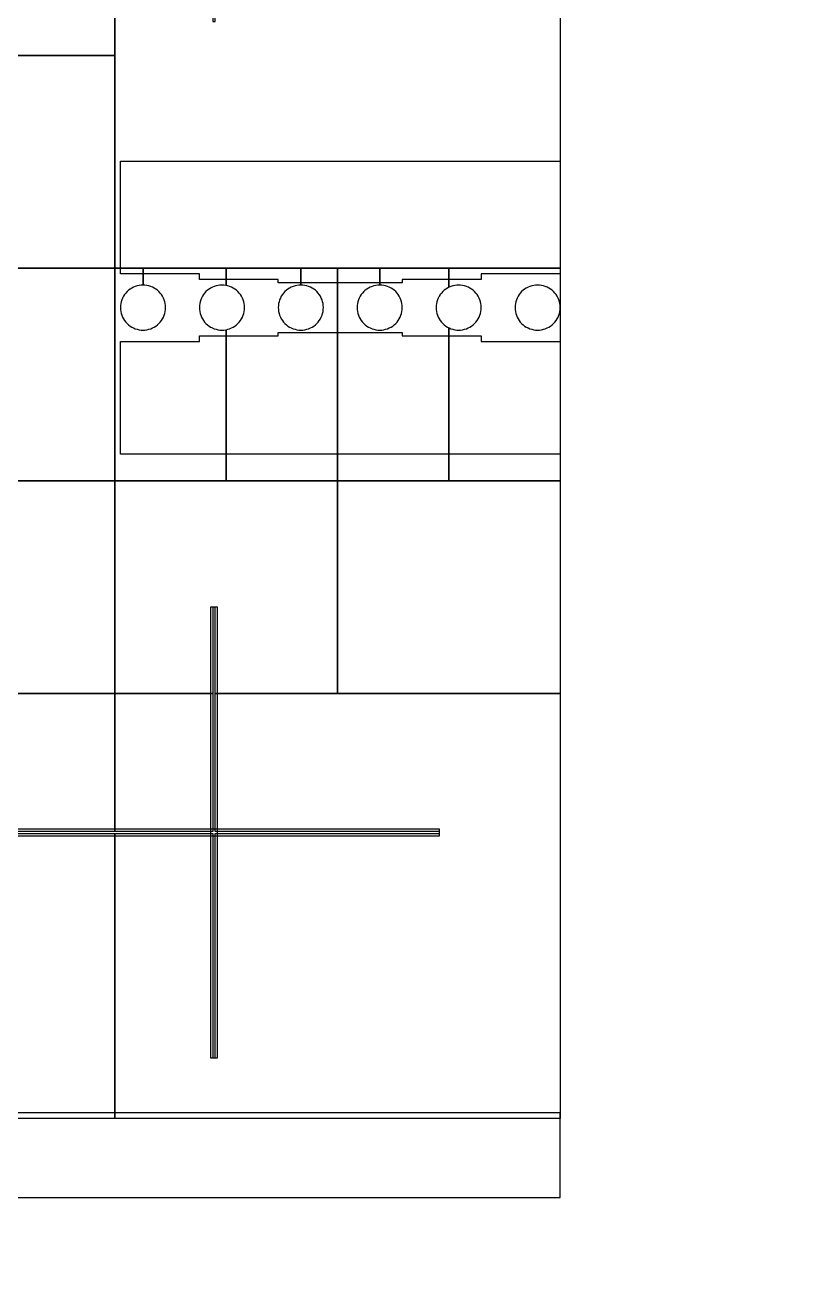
# Model space of a CAD drawing. Extents: x -52 to 52, y -50 to 50.
# Drawn here: x 41.356 to 42.04, y 3.307 to 4.426 of the extents above; entities that cross this region are included whole.
import ezdxf

# ---------------------------------------------------------------- set-up
doc = ezdxf.new("R2010")
doc.units = 0
for name, color, linetype in [('helperLayer', 6, 'CONTINUOUS'), ('largegap', 4, 'CONTINUOUS'), ('smallgap', 3, 'CONTINUOUS')]:
    doc.layers.add(name, color=color, linetype=linetype)

# ---------------------------------------------------------------- blocks, each defined once
blk = doc.blocks.new('Markers')
at = {"layer": 'largegap', "linetype": 'CONTINUOUS'}
for points in [[(41.58, 4.187), (41.58, 4.19), (41.51, 4.19), (41.51, 4.195), (41.44, 4.195), (41.44, 4.295), (41.83, 4.295), (41.83, 4.195), (41.76, 4.195), (41.76, 4.19), (41.69, 4.19), (41.69, 4.187), (41.58, 4.187)], [(41.58, 4.187), (41.58, 4.19), (41.51, 4.19), (41.51, 4.195), (41.44, 4.195), (41.44, 4.295), (41.83, 4.295), (41.83, 4.195), (41.76, 4.195), (41.76, 4.19), (41.69, 4.19), (41.69, 4.187), (41.58, 4.187)], [(41.44, 4.035), (41.44, 4.135), (41.51, 4.135), (41.51, 4.14), (41.58, 4.14), (41.58, 4.143), (41.69, 4.143), (41.69, 4.14), (41.76, 4.14), (41.76, 4.135), (41.83, 4.135), (41.83, 4.035), (41.44, 4.035)], [(41.44, 4.035), (41.44, 4.135), (41.51, 4.135), (41.51, 4.14), (41.58, 4.14), (41.58, 4.143), (41.69, 4.143), (41.69, 4.14), (41.76, 4.14), (41.76, 4.135), (41.83, 4.135), (41.83, 4.035), (41.44, 4.035)], [(41.52, 3.499), (41.526, 3.499), (41.526, 3.899), (41.52, 3.899), (41.52, 3.499)], [(41.323, 3.696), (41.723, 3.696), (41.723, 3.702), (41.323, 3.702), (41.323, 3.696)]]:
    blk.add_lwpolyline(points, close=True, dxfattribs=at)
at = {"layer": 'smallgap', "linetype": 'CONTINUOUS'}
for points in [[(41.435, 4.955001), (41.522, 4.955001), (41.83, 4.955001), (41.83, 4.200001), (41.435, 4.200001), (41.435, 4.618), (41.522, 4.618), (41.522, 4.419), (41.524, 4.419), (41.524, 4.618), (41.723, 4.618), (41.723, 4.62), (41.524, 4.62), (41.524, 4.819), (41.522, 4.819), (41.522, 4.62), (41.435, 4.62), (41.435, 4.955001)], [(41.31, 4.577501), (41.32, 4.577501), (41.435, 4.577501), (41.435, 4.388751), (41.32, 4.388751), (41.31, 4.388751), (41.3, 4.388751), (41.28, 4.388751), (41.27, 4.388751), (41.26, 4.388751), (41.25, 4.388751), (41.24, 4.388751), (41.2375, 4.388751), (41.2375, 4.577501), (41.24, 4.577501), (41.25, 4.577501), (41.26, 4.577501), (41.27, 4.577501), (41.28, 4.577501), (41.3, 4.577501), (41.31, 4.577501)], [(41.33625, 4.200001), (41.33625, 4.388751), (41.435, 4.388751), (41.435, 4.200001), (41.33625, 4.200001)], [(41.46, 4.200001), (41.53, 4.200001), (41.53375, 4.200001), (41.53375, 4.184636), (41.533473, 4.184697), (41.531743, 4.184925), (41.53, 4.185001), (41.528257, 4.184925), (41.526527, 4.184697), (41.524824, 4.18432), (41.52316, 4.183795), (41.521548, 4.183127), (41.52, 4.182322), (41.518528, 4.181384), (41.517144, 4.180322), (41.515858, 4.179143), (41.514679, 4.177857), (41.513617, 4.176473), (41.512679, 4.175001), (41.511874, 4.173453), (41.511206, 4.171841), (41.510681, 4.170177), (41.510304, 4.168474), (41.510076, 4.166744), (41.51, 4.165001), (41.510076, 4.163258), (41.510304, 4.161528), (41.510681, 4.159825), (41.511206, 4.158161), (41.511874, 4.156549), (41.512679, 4.155001), (41.513617, 4.153529), (41.514679, 4.152145), (41.515858, 4.150859), (41.517144, 4.14968), (41.518528, 4.148618), (41.52, 4.14768), (41.521548, 4.146875), (41.522, 4.146688), (41.52316, 4.146207), (41.524824, 4.145682), (41.526527, 4.145305), (41.528257, 4.145077), (41.53, 4.145001), (41.531743, 4.145077), (41.533473, 4.145305), (41.53375, 4.145366), (41.53375, 4.011251), (41.435, 4.011251), (41.435, 4.200001), (41.46, 4.200001), (41.46, 4.185001), (41.458257, 4.184925), (41.456527, 4.184697), (41.454824, 4.18432), (41.45316, 4.183795), (41.451548, 4.183127), (41.45, 4.182322), (41.448528, 4.181384), (41.447144, 4.180322), (41.445858, 4.179143), (41.444679, 4.177857), (41.443617, 4.176473), (41.442679, 4.175001), (41.441874, 4.173453), (41.441206, 4.171841), (41.440681, 4.170177), (41.440304, 4.168474), (41.440076, 4.166744), (41.44, 4.165001), (41.440076, 4.163258), (41.440304, 4.161528), (41.440681, 4.159825), (41.441206, 4.158161), (41.441874, 4.156549), (41.442679, 4.155001), (41.443617, 4.153529), (41.444679, 4.152145), (41.445858, 4.150859), (41.447144, 4.14968), (41.448528, 4.148618), (41.45, 4.14768), (41.451548, 4.146875), (41.45316, 4.146207), (41.454824, 4.145682), (41.456527, 4.145305), (41.458257, 4.145077), (41.46, 4.145001), (41.461743, 4.145077), (41.463473, 4.145305), (41.465176, 4.145682), (41.46684, 4.146207), (41.468452, 4.146875), (41.47, 4.14768), (41.471472, 4.148618), (41.472856, 4.14968), (41.474142, 4.150859), (41.475321, 4.152145), (41.476383, 4.153529), (41.477321, 4.155001), (41.478126, 4.156549), (41.478794, 4.158161), (41.479319, 4.159825), (41.479696, 4.161528), (41.479924, 4.163258), (41.48, 4.165001), (41.479924, 4.166744), (41.479696, 4.168474), (41.479319, 4.170177), (41.478794, 4.171841), (41.478126, 4.173453), (41.477321, 4.175001), (41.476383, 4.176473), (41.475321, 4.177857), (41.474142, 4.179143), (41.472856, 4.180322), (41.471472, 4.181384), (41.47, 4.182322), (41.468452, 4.183127), (41.46684, 4.183795), (41.465176, 4.18432), (41.463473, 4.184697), (41.461743, 4.184925), (41.46, 4.185001), (41.46, 4.200001)], [(41.6, 4.185001), (41.6, 4.200001), (41.6325, 4.200001), (41.6325, 4.011251), (41.53375, 4.011251), (41.53375, 4.145366), (41.535176, 4.145682), (41.53684, 4.146207), (41.538452, 4.146875), (41.54, 4.14768), (41.541472, 4.148618), (41.542856, 4.14968), (41.544142, 4.150859), (41.545321, 4.152145), (41.546383, 4.153529), (41.547321, 4.155001), (41.548126, 4.156549), (41.548794, 4.158161), (41.549319, 4.159825), (41.549696, 4.161528), (41.549924, 4.163258), (41.55, 4.165001), (41.549924, 4.166744), (41.549696, 4.168474), (41.549319, 4.170177), (41.548794, 4.171841), (41.548126, 4.173453), (41.547321, 4.175001), (41.546383, 4.176473), (41.545321, 4.177857), (41.544142, 4.179143), (41.542856, 4.180322), (41.541472, 4.181384), (41.54, 4.182322), (41.538452, 4.183127), (41.53684, 4.183795), (41.535176, 4.18432), (41.53375, 4.184636), (41.53375, 4.200001), (41.6, 4.200001), (41.6, 4.185001), (41.598257, 4.184925), (41.596527, 4.184697), (41.594824, 4.18432), (41.59316, 4.183795), (41.591548, 4.183127), (41.59, 4.182322), (41.588528, 4.181384), (41.587144, 4.180322), (41.585858, 4.179143), (41.584679, 4.177857), (41.583617, 4.176473), (41.582679, 4.175001), (41.581874, 4.173453), (41.581206, 4.171841), (41.580681, 4.170177), (41.580304, 4.168474), (41.580076, 4.166744), (41.58, 4.165001), (41.580076, 4.163258), (41.580304, 4.161528), (41.580681, 4.159825), (41.581206, 4.158161), (41.581874, 4.156549), (41.582679, 4.155001), (41.583617, 4.153529), (41.584679, 4.152145), (41.585858, 4.150859), (41.587144, 4.14968), (41.588528, 4.148618), (41.59, 4.14768), (41.591548, 4.146875), (41.59316, 4.146207), (41.594824, 4.145682), (41.596527, 4.145305), (41.598257, 4.145077), (41.6, 4.145001), (41.601743, 4.145077), (41.603473, 4.145305), (41.605176, 4.145682), (41.60684, 4.146207), (41.608452, 4.146875), (41.61, 4.14768), (41.611472, 4.148618), (41.612856, 4.14968), (41.614142, 4.150859), (41.615321, 4.152145), (41.616383, 4.153529), (41.617321, 4.155001), (41.618126, 4.156549), (41.618794, 4.158161), (41.619319, 4.159825), (41.619696, 4.161528), (41.619924, 4.163258), (41.62, 4.165001), (41.619924, 4.166744), (41.619696, 4.168474), (41.619319, 4.170177), (41.618794, 4.171841), (41.618126, 4.173453), (41.617321, 4.175001), (41.616383, 4.176473), (41.615321, 4.177857), (41.614142, 4.179143), (41.612856, 4.180322), (41.611472, 4.181384), (41.61, 4.182322), (41.608452, 4.183127), (41.60684, 4.183795), (41.605176, 4.18432), (41.603473, 4.184697), (41.601743, 4.184925), (41.6, 4.185001)], [(41.67, 4.185001), (41.67, 4.200001), (41.73125, 4.200001), (41.73125, 4.182972), (41.73, 4.182322), (41.728528, 4.181384), (41.727144, 4.180322), (41.725858, 4.179143), (41.724679, 4.177857), (41.723617, 4.176473), (41.722679, 4.175001), (41.721874, 4.173453), (41.721206, 4.171841), (41.720681, 4.170177), (41.720304, 4.168474), (41.720076, 4.166744), (41.72, 4.165001), (41.720076, 4.163258), (41.720304, 4.161528), (41.720681, 4.159825), (41.721206, 4.158161), (41.721874, 4.156549), (41.722679, 4.155001), (41.723617, 4.153529), (41.724679, 4.152145), (41.725858, 4.150859), (41.727144, 4.14968), (41.728528, 4.148618), (41.73, 4.14768), (41.73125, 4.14703), (41.73125, 4.011251), (41.6325, 4.011251), (41.6325, 4.200001), (41.67, 4.200001), (41.67, 4.185001), (41.668257, 4.184925), (41.666527, 4.184697), (41.664824, 4.18432), (41.66316, 4.183795), (41.661548, 4.183127), (41.66, 4.182322), (41.658528, 4.181384), (41.657144, 4.180322), (41.655858, 4.179143), (41.654679, 4.177857), (41.653617, 4.176473), (41.652679, 4.175001), (41.651874, 4.173453), (41.651206, 4.171841), (41.650681, 4.170177), (41.650304, 4.168474), (41.650076, 4.166744), (41.65, 4.165001), (41.650076, 4.163258), (41.650304, 4.161528), (41.650681, 4.159825), (41.651206, 4.158161), (41.651874, 4.156549), (41.652679, 4.155001), (41.653617, 4.153529), (41.654679, 4.152145), (41.655858, 4.150859), (41.657144, 4.14968), (41.658528, 4.148618), (41.66, 4.14768), (41.661548, 4.146875), (41.66316, 4.146207), (41.664824, 4.145682), (41.666527, 4.145305), (41.668257, 4.145077), (41.67, 4.145001), (41.671743, 4.145077), (41.673473, 4.145305), (41.675176, 4.145682), (41.67684, 4.146207), (41.678452, 4.146875), (41.68, 4.14768), (41.681472, 4.148618), (41.682856, 4.14968), (41.684142, 4.150859), (41.685321, 4.152145), (41.686383, 4.153529), (41.687321, 4.155001), (41.688126, 4.156549), (41.688794, 4.158161), (41.689319, 4.159825), (41.689696, 4.161528), (41.689924, 4.163258), (41.69, 4.165001), (41.689924, 4.166744), (41.689696, 4.168474), (41.689319, 4.170177), (41.688794, 4.171841), (41.688126, 4.173453), (41.687321, 4.175001), (41.686383, 4.176473), (41.685321, 4.177857), (41.684142, 4.179143), (41.682856, 4.180322), (41.681472, 4.181384), (41.68, 4.182322), (41.678452, 4.183127), (41.67684, 4.183795), (41.675176, 4.18432), (41.673473, 4.184697), (41.671743, 4.184925), (41.67, 4.185001)], [(41.73125, 4.200001), (41.74, 4.200001), (41.83, 4.200001), (41.83, 4.165001), (41.829924, 4.166744), (41.829696, 4.168474), (41.829319, 4.170177), (41.828794, 4.171841), (41.828126, 4.173453), (41.827321, 4.175001), (41.826383, 4.176473), (41.825321, 4.177857), (41.824142, 4.179143), (41.822856, 4.180322), (41.821472, 4.181384), (41.82, 4.182322), (41.818452, 4.183127), (41.81684, 4.183795), (41.815176, 4.18432), (41.813473, 4.184697), (41.811743, 4.184925), (41.81, 4.185001), (41.808257, 4.184925), (41.806527, 4.184697), (41.804824, 4.18432), (41.80316, 4.183795), (41.801548, 4.183127), (41.8, 4.182322), (41.798528, 4.181384), (41.797144, 4.180322), (41.795858, 4.179143), (41.794679, 4.177857), (41.793617, 4.176473), (41.792679, 4.175001), (41.791874, 4.173453), (41.791206, 4.171841), (41.790681, 4.170177), (41.790304, 4.168474), (41.790076, 4.166744), (41.79, 4.165001), (41.790076, 4.163258), (41.790304, 4.161528), (41.790681, 4.159825), (41.791206, 4.158161), (41.791874, 4.156549), (41.792679, 4.155001), (41.793617, 4.153529), (41.794679, 4.152145), (41.795858, 4.150859), (41.797144, 4.14968), (41.798528, 4.148618), (41.8, 4.14768), (41.801548, 4.146875), (41.80316, 4.146207), (41.804824, 4.145682), (41.806527, 4.145305), (41.808257, 4.145077), (41.81, 4.145001), (41.811743, 4.145077), (41.813473, 4.145305), (41.815176, 4.145682), (41.81684, 4.146207), (41.818452, 4.146875), (41.82, 4.14768), (41.821472, 4.148618), (41.822856, 4.14968), (41.824142, 4.150859), (41.825321, 4.152145), (41.826383, 4.153529), (41.827321, 4.155001), (41.828126, 4.156549), (41.828794, 4.158161), (41.829319, 4.159825), (41.829696, 4.161528), (41.829924, 4.163258), (41.83, 4.165001), (41.83, 4.011251), (41.73125, 4.011251), (41.73125, 4.14703), (41.731548, 4.146875), (41.73316, 4.146207), (41.734824, 4.145682), (41.736527, 4.145305), (41.738257, 4.145077), (41.74, 4.145001), (41.741743, 4.145077), (41.743473, 4.145305), (41.745176, 4.145682), (41.74684, 4.146207), (41.748452, 4.146875), (41.75, 4.14768), (41.751472, 4.148618), (41.752856, 4.14968), (41.754142, 4.150859), (41.755321, 4.152145), (41.756383, 4.153529), (41.757321, 4.155001), (41.758126, 4.156549), (41.758794, 4.158161), (41.759319, 4.159825), (41.759696, 4.161528), (41.759924, 4.163258), (41.76, 4.165001), (41.759924, 4.166744), (41.759696, 4.168474), (41.759319, 4.170177), (41.758794, 4.171841), (41.758126, 4.173453), (41.757321, 4.175001), (41.756383, 4.176473), (41.755321, 4.177857), (41.754142, 4.179143), (41.752856, 4.180322), (41.751472, 4.181384), (41.75, 4.182322), (41.748452, 4.183127), (41.74684, 4.183795), (41.745176, 4.18432), (41.743473, 4.184697), (41.741743, 4.184925), (41.74, 4.185001), (41.738257, 4.184925), (41.736527, 4.184697), (41.734824, 4.18432), (41.73316, 4.183795), (41.731548, 4.183127), (41.73125, 4.182972), (41.73125, 4.200001)], [(41.435, 3.822501), (41.435, 4.011251), (41.6325, 4.011251), (41.6325, 3.822501), (41.524, 3.822501), (41.524, 3.899), (41.522, 3.899), (41.522, 3.822501), (41.435, 3.822501)], [(41.6325, 3.822501), (41.6325, 4.011251), (41.83, 4.011251), (41.83, 3.822501), (41.6325, 3.822501)], [(41.524, 3.7), (41.524, 3.822501), (41.83, 3.822501), (41.83, 3.445001), (41.435, 3.445001), (41.435, 3.698), (41.522, 3.698), (41.522, 3.499), (41.524, 3.499), (41.524, 3.698), (41.723, 3.698), (41.723, 3.7), (41.524, 3.7)], [(41.435, 3.7), (41.435, 3.822501), (41.522, 3.822501), (41.522, 3.7), (41.435, 3.7)], [(40.25, 3.375), (41.83, 3.375), (41.83, 3.45), (40.25, 3.45), (40.25, 3.375)]]:
    blk.add_lwpolyline(points, close=True, dxfattribs=at)
for points in [[(41.32, 4.200001), (41.435, 4.200001), (41.435, 4.011251), (41.25, 4.011251)], [(41.25, 4.011251), (41.435, 4.011251), (41.435, 3.822501), (41.2375, 3.822501)], [(41.04, 3.822501), (41.435, 3.822501), (41.435, 3.7), (41.323, 3.7)], [(41.323, 3.698), (41.435, 3.698), (41.435, 3.445001), (41.04, 3.445001)]]:
    blk.add_lwpolyline(points, dxfattribs=at)

msp = doc.modelspace()

# ---------------------------------------------------------------- linework, layer by layer
at = {"layer": 'helperLayer', "linetype": 'CONTINUOUS'}
msp.add_circle((0, 0), 50, dxfattribs=at)

# ---------------------------------------------------------------- block references
msp.add_blockref('Markers', (0, 0.01))

doc.saveas('drawing.dxf')
